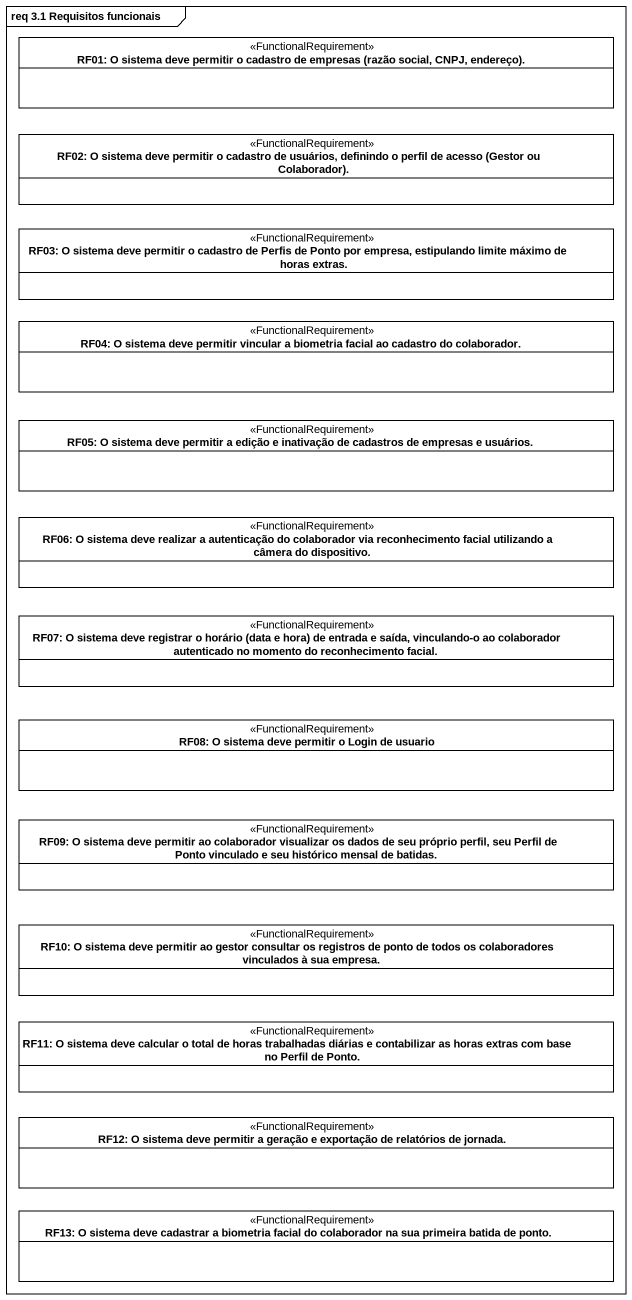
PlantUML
@startuml
mainframe req 3.1 Requisitos funcionais
hide circle
hide empty members
class "RF01: O sistema deve permitir o cadastro de empresas (razão social, CNPJ, endereço)." as RF01_O_sistema_deve <<FunctionalRequirement>>
class "RF02: O sistema deve permitir o cadastro de usuários, definindo o perfil de acesso (Gestor ou Colaborador)." as RF02_O_sistema_deve <<FunctionalRequirement>>
class "RF03: O sistema deve permitir o cadastro de Perfis de Ponto por empresa, estipulando limite máximo de horas extras." as RF03_O_sistema_deve <<FunctionalRequirement>>
class "RF04: O sistema deve permitir vincular a biometria facial ao cadastro do colaborador." as RF04_O_sistema_deve <<FunctionalRequirement>>
class "RF05: O sistema deve permitir a edição e inativação de cadastros de empresas e usuários." as RF05_O_sistema_deve <<FunctionalRequirement>>
class "RF06: O sistema deve realizar a autenticação do colaborador via reconhecimento facial utilizando a câmera do dispositivo." as RF06_O_sistema_deve <<FunctionalRequirement>>
class "RF07: O sistema deve registrar o horário (data e hora) de entrada e saída, vinculando-o ao colaborador autenticado no momento do reconhecimento facial." as RF07_O_sistema_deve <<FunctionalRequirement>>
class "RF08: O sistema deve permitir o Login de usuario" as RF08_O_sistema_deve <<FunctionalRequirement>>
class "RF09: O sistema deve permitir ao colaborador visualizar os dados de seu próprio perfil, seu Perfil de Ponto vinculado e seu histórico mensal de batidas." as RF09_O_sistema_deve <<FunctionalRequirement>>
class "RF10: O sistema deve permitir ao gestor consultar os registros de ponto de todos os colaboradores vinculados à sua empresa." as RF10_O_sistema_deve <<FunctionalRequirement>>
class "RF11: O sistema deve calcular o total de horas trabalhadas diárias e contabilizar as horas extras com base no Perfil de Ponto." as RF11_O_sistema_deve <<FunctionalRequirement>>
class "RF12: O sistema deve permitir a geração e exportação de relatórios de jornada." as RF12_O_sistema_deve <<FunctionalRequirement>>
class "RF13: O sistema deve cadastrar a biometria facial do colaborador na sua primeira batida de ponto." as RF13_O_sistema_deve <<FunctionalRequirement>>
@enduml
